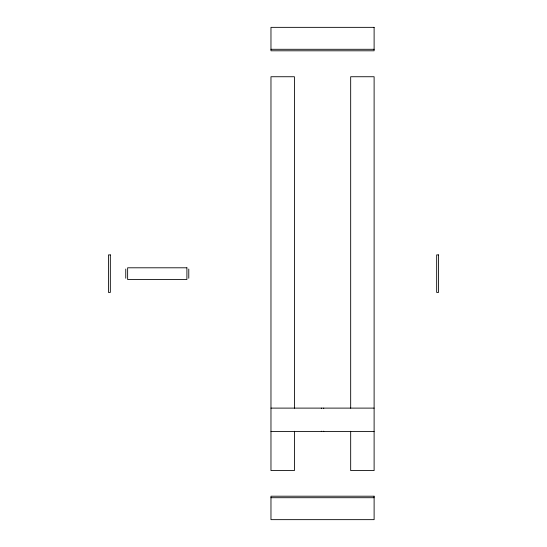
<?xml version="1.0" encoding="UTF-8"?>
<svg xmlns="http://www.w3.org/2000/svg" width="547" height="547" viewBox="0 0 547 547"><rect width="100%" height="100%" fill="white"/><g stroke="black" fill="none" stroke-linecap="round" stroke-linejoin="round"><path stroke-width="0.82" d="M270.97 49.292L374.114 49.292M270.97 408.11L374.114 408.11M270.97 431.556L374.114 431.556M270.97 497.708L374.114 497.708M350.675 408.212L350.675 76.737L374.114 76.737L374.114 470.577L350.675 470.577L350.675 431.282M323.715 408.11L323.715 408.513M323.715 431.152L323.715 431.556M321.369 408.11L321.369 408.513M321.369 431.152L321.369 431.556M294.409 408.212L294.409 76.737L270.97 76.737L270.97 470.577L294.409 470.577L294.409 431.282M188.777 269.049L188.777 278.266M125.762 269.049L125.762 278.266M374.114 27.35L270.97 27.35L270.97 50.796L374.114 50.796L374.114 27.35M110.337 254.902L108.463 254.902L108.463 292.413L110.337 292.413L110.337 254.902M438.537 254.902L436.663 254.902L436.663 292.413L438.537 292.413L438.537 254.902M186.903 267.798L127.636 267.798L127.636 279.517L186.903 279.517L186.903 267.798M374.114 496.204L270.97 496.204L270.97 519.65L374.114 519.65L374.114 496.204"/></g></svg>
